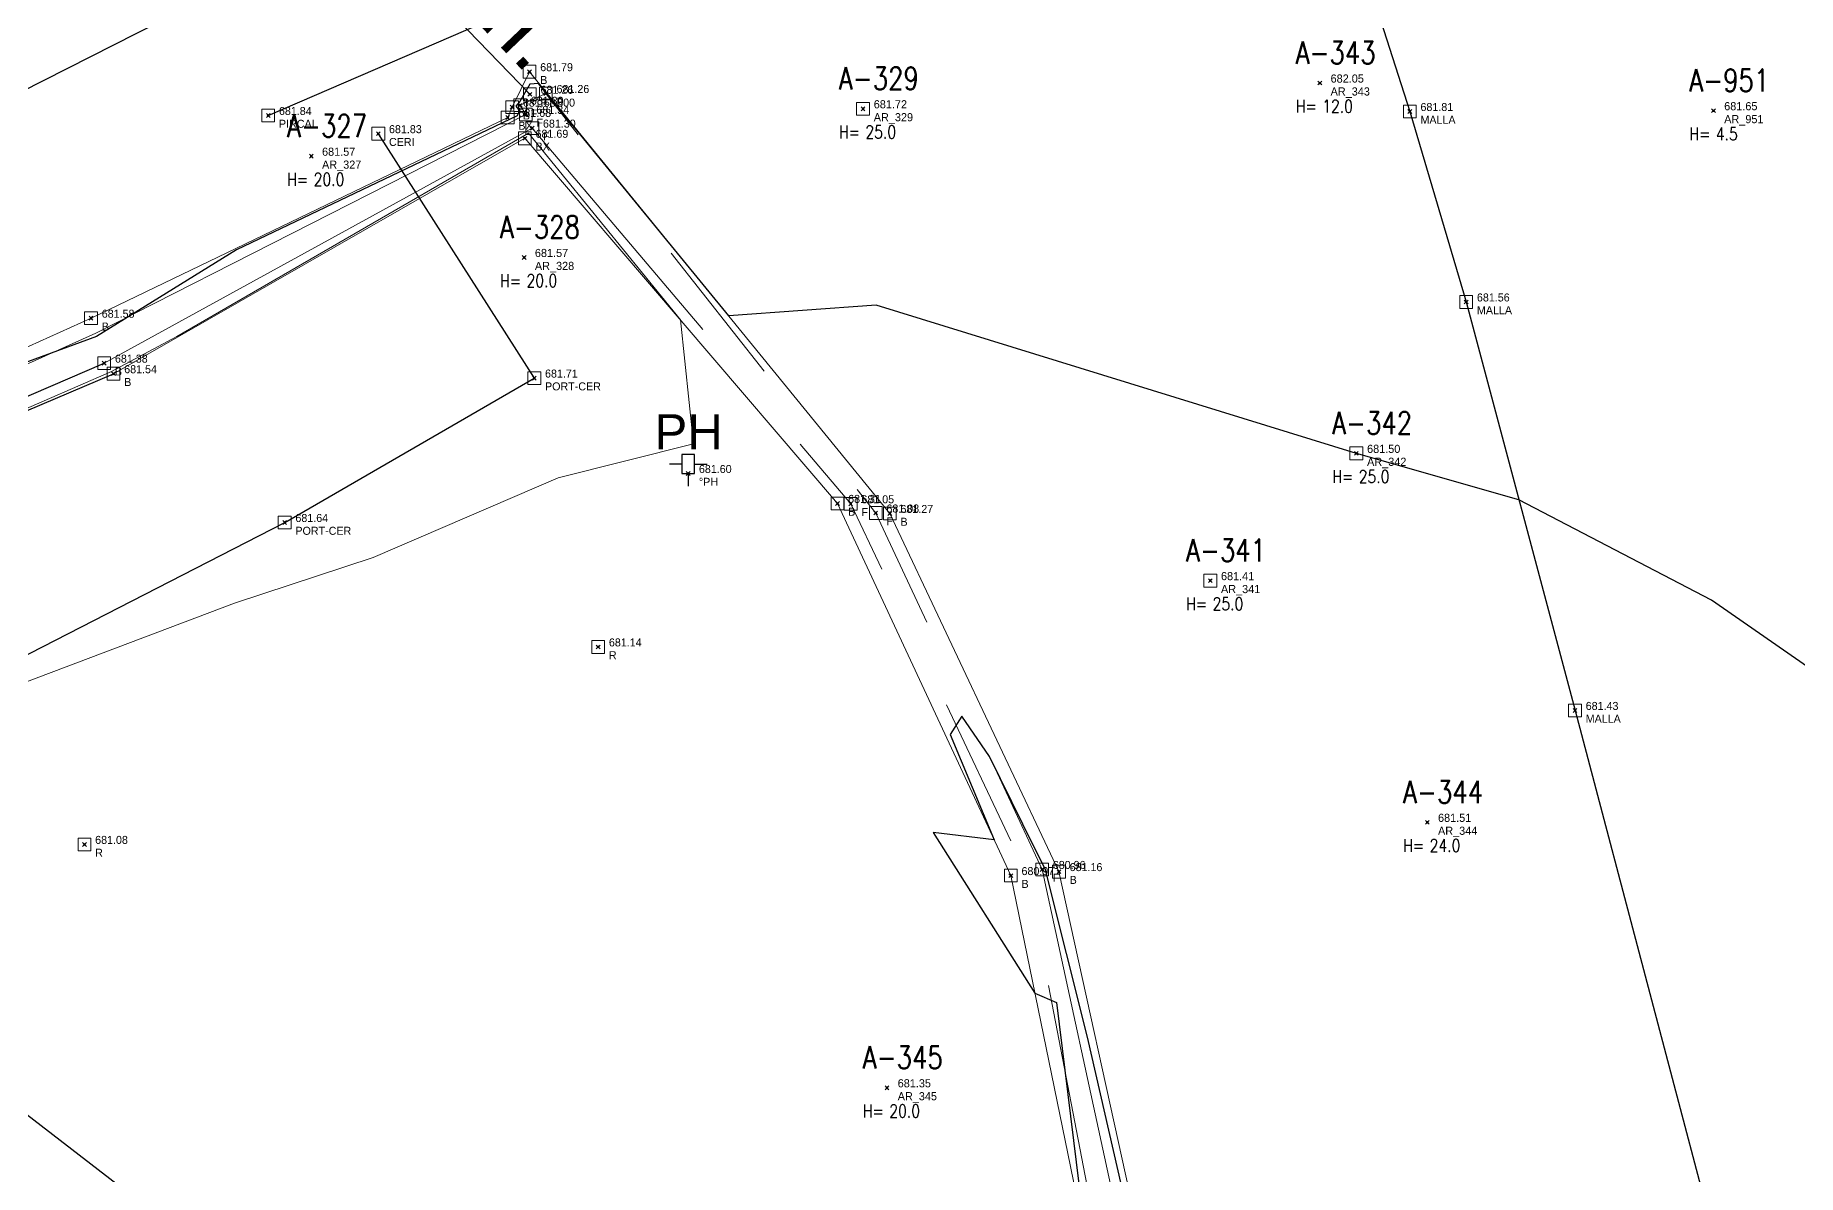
# Model space of a CAD drawing. Extents: x 350769 to 354978, y 6304672 to 6307963.
# Drawn here: x 352605.16 to 352632.69, y 6305958.3 to 6305976.1 of the extents above; entities that cross this region are included whole.
import ezdxf

# ---------------------------------------------------------------- set-up
doc = ezdxf.new("R2010")
doc.units = 0
doc.header["$PDMODE"] = 35
doc.header["$PDSIZE"] = 0.03
for name, pattern in [('CONTINUOS', [0]), ('HIDDEN', [9.525, 6.35, -3.175]), ('PHANTOM', [23.5, 11.75, -2.35, 2.35, -2.35, 2.35, -2.35])]:
    doc.linetypes.add(name, pattern=pattern)
doc.layers.get('Defpoints').update_dxf_attribs({"linetype": 'CONTINUOUS'})
for name, color, linetype in [('02_Geo ext_Acotamiento', 7, 'CONTINUOUS'), ('02_Geo ext_Geometria', 2, 'CONTINUOUS'), ('1-ACCESOS', 212, 'CONTINUOUS'), ('1-ARBOL H1', 7, 'CONTINUOUS'), ('1-ARBOL H2', 1, 'CONTINUOUS'), ('1-ARBOL H3', 241, 'CONTINUOUS'), ('1-ARBOL NOMBRE', 3, 'CONTINUOUS'), ('1-ARBOL PTO', 7, 'CONTINUOUS'), ('1-CAMINO DE TIERRA', 252, 'HIDDEN'), ('1-CANAL', 150, 'PHANTOM'), ('1-CERCO', 252, 'CERCO_LINE'), ('1-CERCO MALLA', 252, 'MALLA_LINE'), ('1-PIRCA', 252, 'CONTINUOUS'), ('1-TEXTOS', 7, 'CONTINUOUS'), ('1-TUBERIA', 3, 'CONTINUOUS'), ('3-CANAL FDO', 141, 'PHANTOM'), ('C-TINN', 5, 'CONTINUOUS'), ('C-TOPO-MINR', 8, 'CONTINUOUS'), ('V-NODE-TEXT DIC 2012', 31, 'CONTINUOUS'), ('Z-PH', 253, 'CONTINUOUS')]:
    doc.layers.add(name, color=color, linetype=linetype)
doc.layers.add('0_ASD_TOPOGRAFIA_ELEMENTOS', color=9, linetype='CONTINUOS', lineweight=5, true_color=0xbdbdbd)
doc.styles.add('A', font='arial.ttf', dxfattribs={"height": 2})
doc.styles.add('ROMANS', font='romans.shx', dxfattribs={"width": 0.65})
doc.linetypes.add('CERCO_LINE', pattern='A,0.5,-0.2,[" X ",STANDARD,S=0.1,R=0,X=-0.1,Y=-0.05],-0.25', length=0.95)
doc.linetypes.add('MALLA_LINE', pattern='A,0.5,-0.2,["MLL",STANDARD,S=0.1,R=0,X=-0.1,Y=-0.05],-0.25', length=0.95)
doc.dimstyles.new('Principal', dxfattribs={"dimscale": 0, "dimtxt": 2, "dimasz": 2, "dimexe": 1, "dimexo": 1, "dimtad": 1, "dimrnd": 0.05, "dimzin": 1, "dimtxsty": 'ROMANS', "dimcen": 2.5, "dimclrt": 2, "dimaunit": 2, "dimadec": 0, "dimazin": 0, "dimtfac": 1, "dimtmove": 0, "dimatfit": 3, "dimfxl": 1, "dimfxlon": 1, "dimarcsym": 0})

# ---------------------------------------------------------------- blocks, each defined once
blk = doc.blocks.new('PH')
at = {"layer": 'Z-PH'}
for p, q in [((-0.098, 0.295), (-0.098, 0)), ((0.098, 0.295), (-0.098, 0.295)), ((0.098, 0), (0.098, 0.295)), ((-0.098, 0.148), (-0.295, 0.148)), ((-0.098, 0), (-0.01, 0)), ((0.01, 0), (0.098, 0)), ((0.098, 0.148), (0.295, 0.148)), ((0, -0.01), (0, -0.197))]:
    blk.add_line(p, q, dxfattribs=at)
blk.add_circle((0, 0), 0.00984, dxfattribs=at)
at = {"layer": 'Z-PH', "style": 'A'}
blk.add_text('PH', height=0.55, dxfattribs=at).set_placement((-0.527, 0.377))
blk = doc.blocks.new('*D990')
at = {"layer": '02_Geo ext_Geometria', "color": 0, "lineweight": -2, "transparency": 16777216}
blk.add_line((352576.022, 6306008.91), (352574.44, 6306014.447), dxfattribs=at)
at = {"layer": '02_Geo ext_Geometria', "color": 0, "transparency": 16777216}
blk.add_solid([(352574.6, 6306014.493), (352574.28, 6306014.401), (352574.165, 6306015.409)], dxfattribs=at)
at = {"layer": 'Defpoints', "color": 0, "transparency": 16777216}
for p in [(352574.165, 6306015.409), (352689.665, 6305611.165)]:
    blk.add_point(p, dxfattribs=at)
at = {"layer": '02_Geo ext_Geometria', "color": 2, "transparency": 16777216, "insert": (352576.282, 6306011.306), "char_height": 1, "attachment_point": 5, "rotation": 285.9455, "style": 'ROMANS'}
blk.add_mtext('R420,40', dxfattribs=at)
blk = doc.blocks.new('*D1163')
at = {"layer": '02_Geo ext_Acotamiento', "color": 0, "lineweight": -2, "transparency": 16777216}
blk.add_line((352570.503, 6306007.292), (352568.844, 6306012.806), dxfattribs=at)
at = {"layer": '02_Geo ext_Acotamiento', "color": 0, "transparency": 16777216}
blk.add_solid([(352569.004, 6306012.854), (352568.685, 6306012.758), (352568.556, 6306013.764)], dxfattribs=at)
at = {"layer": 'Defpoints', "color": 0, "transparency": 16777216}
for p in [(352568.556, 6306013.764), (352689.665, 6305611.165)]:
    blk.add_point(p, dxfattribs=at)
at = {"layer": '02_Geo ext_Acotamiento', "color": 2, "transparency": 16777216, "insert": (352570.729, 6306009.69), "char_height": 1, "attachment_point": 5, "rotation": 286.7422, "style": 'ROMANS'}
blk.add_mtext('R420,40', dxfattribs=at)
blk = doc.blocks.new('*D1284')
at = {"layer": '02_Geo ext_Acotamiento', "color": 0, "lineweight": -2, "transparency": 16777216}
blk.add_line((352572.304, 6306010.521), (352570.703, 6306016.052), dxfattribs=at)
at = {"layer": '02_Geo ext_Acotamiento', "color": 0, "transparency": 16777216}
blk.add_solid([(352570.863, 6306016.098), (352570.543, 6306016.005), (352570.425, 6306017.012)], dxfattribs=at)
at = {"layer": 'Defpoints', "color": 0, "transparency": 16777216}
for p in [(352570.425, 6306017.012), (352668.732, 6305677.436)]:
    blk.add_point(p, dxfattribs=at)
at = {"layer": '02_Geo ext_Acotamiento', "color": 2, "transparency": 16777216, "insert": (352572.556, 6306012.917), "char_height": 1, "attachment_point": 5, "rotation": 286.1456, "style": 'ROMANS'}
blk.add_mtext('R353,50', dxfattribs=at)
blk = doc.blocks.new('*D1285')
at = {"layer": '02_Geo ext_Acotamiento', "color": 0, "lineweight": -2, "transparency": 16777216}
blk.add_line((352571.708, 6306017.61), (352570.121, 6306023.145), dxfattribs=at)
at = {"layer": '02_Geo ext_Acotamiento', "color": 0, "transparency": 16777216}
blk.add_solid([(352570.282, 6306023.191), (352569.961, 6306023.099), (352569.846, 6306024.106)], dxfattribs=at)
at = {"layer": 'Defpoints', "color": 0, "transparency": 16777216}
for p in [(352569.846, 6306024.106), (352673.986, 6305660.762)]:
    blk.add_point(p, dxfattribs=at)
at = {"layer": '02_Geo ext_Acotamiento', "color": 2, "transparency": 16777216, "insert": (352571.966, 6306020.005), "char_height": 1, "attachment_point": 5, "rotation": 285.9932, "style": 'ROMANS'}
blk.add_mtext('R377,95', dxfattribs=at)
blk = doc.blocks.new('TOPOGRAFIA')
at = {"layer": '1-ACCESOS', "color": 9, "lineweight": 0, "true_color": 0xbdbdbd, "flags": 128}
blk.add_lwpolyline([(390609.056, 6302968.491), (390612.955, 6302970.747)], dxfattribs=at)
at = {"layer": '1-ARBOL H1', "color": 9, "lineweight": 0, "true_color": 0xbdbdbd}
for p in [(390625.226, 6302975.356), (390618.09, 6302974.954), (390631.374, 6302974.924), (390609.472, 6302974.213), (390612.797, 6302972.631), (390625.796, 6302969.571), (390623.514, 6302967.583), (390626.904, 6302963.807), (390618.464, 6302959.66)]:
    blk.add_point(p, dxfattribs=at)
at = {"layer": '1-ARBOL PTO', "color": 9, "lineweight": 0, "true_color": 0xbdbdbd}
for p in [(390625.226, 6302975.356), (390618.09, 6302974.954), (390631.374, 6302974.924), (390609.472, 6302974.213), (390612.797, 6302972.631), (390625.796, 6302969.571), (390623.514, 6302967.583), (390626.904, 6302963.807), (390618.464, 6302959.66)]:
    blk.add_point(p, dxfattribs=at)
at = {"layer": '1-CAMINO DE TIERRA', "color": 9, "true_color": 0xbdbdbd, "flags": 128}
blk.add_lwpolyline([(390414.503, 6302884.167), (390426.235, 6302888.284), (390435.455, 6302891.824), (390444.768, 6302895.243), (390456.273, 6302899.776), (390465.133, 6302903.239), (390475.06, 6302907.873), (390485.171, 6302912.687), (390495.221, 6302918.173), (390502.597, 6302922.104), (390512.934, 6302927.772), (390520.597, 6302932.004), (390530.432, 6302937.188), (390541.507, 6302943.044), (390549.796, 6302947.283), (390559.224, 6302952.057), (390568.45, 6302957.205), (390575.349, 6302960.324), (390588.64, 6302967), (390596.838, 6302971.102), (390608.345, 6302976.949)], dxfattribs=at)
at = {"layer": '1-CANAL', "color": 9, "lineweight": 0, "true_color": 0xbdbdbd, "flags": 128}
for points in [[(390612.61, 6302974.979), (390612.88, 6302975.533)], [(390612.88, 6302975.533), (390618.507, 6302968.632)], [(390612.539, 6302974.819), (390606.031, 6302971.682)], [(390612.539, 6302974.819), (390612.61, 6302974.979)], [(390606.382, 6302970.815), (390612.807, 6302974.493)], [(390617.69, 6302968.789), (390612.807, 6302974.493)], [(390534.978, 6302934.255), (390545.279, 6302939.248), (390558.807, 6302946.563), (390566.318, 6302951.288), (390577.492, 6302957.55), (390589.154, 6302963.194), (390596.58, 6302967.406), (390606.031, 6302971.682)], [(390620.398, 6302962.975), (390617.69, 6302968.789)], [(390618.507, 6302968.632), (390621.15, 6302963.037)], [(390621.459, 6302957.797), (390620.398, 6302962.975)], [(390621.15, 6302963.037), (390622.456, 6302957.107)]]:
    blk.add_lwpolyline(points, dxfattribs=at)
at = {"layer": '1-CANAL', "color": 9, "true_color": 0xbdbdbd, "flags": 128}
blk.add_lwpolyline([(390410.425, 6302877.471), (390411.43, 6302878.668), (390417.383, 6302880.527), (390418.627, 6302880.78), (390429.948, 6302884.642), (390440.217, 6302888.095), (390449.414, 6302891.566), (390460.027, 6302895.068), (390470.05, 6302898.48), (390479.987, 6302903.192), (390490.293, 6302909.07), (390498.843, 6302913.912), (390509.936, 6302918.991), (390519.355, 6302923.819), (390527.617, 6302929.369), (390535.896, 6302933.049), (390543.608, 6302937.795), (390559.216, 6302945.658), (390566.769, 6302950.54), (390577.792, 6302956.685), (390589.197, 6302962.296), (390596.716, 6302966.701), (390606.382, 6302970.815)], dxfattribs=at)
at = {"layer": '1-CERCO', "color": 9, "lineweight": 0, "true_color": 0xbdbdbd, "flags": 128}
for points in [[(390610.518, 6302974.565), (390612.955, 6302970.747)], [(390629.655, 6302894.677), (390626.235, 6302904.153), (390625.845, 6302905.116), (390623.812, 6302914.958), (390622.015, 6302923.148), (390619.52, 6302934.931), (390617.616, 6302943.74), (390615.737, 6302952.556), (390608.419, 6302949.168), (390600.373, 6302945.466), (390593.216, 6302942.178), (390588.747, 6302943.581), (390583.12, 6302947.034), (390579.264, 6302953.968), (390589.492, 6302958.972), (390597.517, 6302962.569), (390609.056, 6302968.491)]]:
    blk.add_lwpolyline(points, dxfattribs=at)
at = {"layer": '1-CERCO MALLA', "color": 9, "lineweight": 0, "true_color": 0xbdbdbd, "flags": 128}
blk.add_lwpolyline([(390623.468, 6302983.934), (390624.496, 6302981.565), (390626.63, 6302974.911), (390627.512, 6302971.936), (390629.211, 6302965.555), (390631.6, 6302956.513), (390634.703, 6302945.122), (390637.953, 6302933.495), (390640.299, 6302924.865), (390642.708, 6302916.206), (390645.013, 6302907.716), (390646.642, 6302901.368), (390652.533, 6302903.499), (390663.465, 6302907.804), (390668.433, 6302909.725), (390675.984, 6302913.06), (390688.198, 6302917.506), (390696.732, 6302920.65), (390704.524, 6302923.953), (390713.475, 6302927.354), (390721.797, 6302930.226), (390722.566, 6302925.948), (390723.806, 6302916.682), (390725.019, 6302907.606)], dxfattribs=at)
at = {"layer": '1-PIRCA', "color": 9, "lineweight": 0, "true_color": 0xbdbdbd, "flags": 128}
blk.add_lwpolyline([(390608.799, 6302974.849), (390618.822, 6302979.182)], dxfattribs=at)
at = {"layer": '1-TUBERIA', "color": 9, "lineweight": 0, "true_color": 0xbdbdbd, "flags": 128}
blk.add_lwpolyline([(390607.107, 6302981.156), (390612.885, 6302975.18)], dxfattribs=at)
at = {"layer": '3-CANAL FDO', "color": 9, "lineweight": 0, "true_color": 0xbdbdbd, "flags": 128}
for points in [[(390614.357, 6302888.732), (390614.033, 6302890.479), (390617.872, 6302894.869), (390619.987, 6302898.875), (390626.1, 6302904.402), (390628.071, 6302908.241), (390626.247, 6302919.44), (390624.269, 6302927.686), (390621.555, 6302941.113), (390621.382, 6302947.496), (390622.109, 6302957.45), (390620.887, 6302963.071), (390618.288, 6302968.639), (390613.135, 6302975.193), (390612.733, 6302975.009), (390612.821, 6302974.866), (390606.108, 6302971.447), (390596.604, 6302967.198)], [(390606.237, 6302970.98), (390612.923, 6302974.652), (390617.897, 6302968.783), (390620.655, 6302962.985), (390621.67, 6302957.718), (390620.989, 6302949.3), (390620.954, 6302947.502), (390621.196, 6302941.371), (390623.724, 6302928.559), (390625.884, 6302919.533), (390627.672, 6302908.745), (390625.928, 6302904.924), (390619.811, 6302899.07), (390617.711, 6302895.058), (390613.592, 6302890.604), (390614.006, 6302888.616)]]:
    blk.add_lwpolyline(points, dxfattribs=at)
at = {"layer": '3-CANAL FDO', "color": 9, "true_color": 0xbdbdbd, "flags": 128}
blk.add_lwpolyline([(390410.291, 6302874.382), (390410.045, 6302876.002), (390409.921, 6302876.491), (390410.015, 6302877.454), (390410.261, 6302877.634), (390411.408, 6302879.012), (390417.173, 6302880.892), (390418.341, 6302881.327), (390429.641, 6302885.121), (390440.068, 6302888.62), (390449.007, 6302892.011), (390459.544, 6302895.544), (390469.987, 6302898.925), (390479.581, 6302903.965), (390489.75, 6302909.574), (390498.99, 6302914.674), (390509.501, 6302919.669), (390519.234, 6302924.649), (390527.598, 6302929.651), (390535.204, 6302933.735), (390543.553, 6302938.076), (390559.196, 6302946.235), (390566.606, 6302950.922), (390577.734, 6302956.994), (390589.104, 6302962.508), (390596.762, 6302966.908), (390606.237, 6302970.98)], dxfattribs=at)
at = {"layer": 'C-TINN', "color": 9, "linetype": 'Continuous', "lineweight": 0, "true_color": 0xbdbdbd}
for points, elevation in [([(390612.78, 6302975.433), (390612.78, 6302975.633), (390612.98, 6302975.633), (390612.98, 6302975.433), (390612.78, 6302975.433)], 681.788), ([(390612.785, 6302975.08), (390612.785, 6302975.28), (390612.985, 6302975.28), (390612.985, 6302975.08), (390612.785, 6302975.08)], 681.26), ([(390613.035, 6302975.093), (390613.035, 6302975.293), (390613.235, 6302975.293), (390613.235, 6302975.093), (390613.035, 6302975.093)], 681.262), ([(390612.51, 6302974.879), (390612.51, 6302975.079), (390612.71, 6302975.079), (390612.71, 6302974.879), (390612.51, 6302974.879)], 681.682), ([(390612.633, 6302974.909), (390612.633, 6302975.109), (390612.833, 6302975.109), (390612.833, 6302974.909), (390612.633, 6302974.909)], 681.299), ([(390617.99, 6302974.854), (390617.99, 6302975.054), (390618.19, 6302975.054), (390618.19, 6302974.854), (390617.99, 6302974.854)], 681.72), ([(390626.53, 6302974.811), (390626.53, 6302975.011), (390626.73, 6302975.011), (390626.73, 6302974.811), (390626.53, 6302974.811)], 681.81), ([(390608.699, 6302974.749), (390608.699, 6302974.949), (390608.899, 6302974.949), (390608.899, 6302974.749), (390608.699, 6302974.749)], 681.836), ([(390612.439, 6302974.719), (390612.439, 6302974.919), (390612.639, 6302974.919), (390612.639, 6302974.719), (390612.439, 6302974.719)], 681.677), ([(390612.721, 6302974.766), (390612.721, 6302974.966), (390612.921, 6302974.966), (390612.921, 6302974.766), (390612.721, 6302974.766)], 681.335), ([(390612.823, 6302974.552), (390612.823, 6302974.752), (390613.023, 6302974.752), (390613.023, 6302974.552), (390612.823, 6302974.552)], 681.304), ([(390610.418, 6302974.465), (390610.418, 6302974.665), (390610.618, 6302974.665), (390610.618, 6302974.465), (390610.418, 6302974.465)], 681.826), ([(390612.707, 6302974.393), (390612.707, 6302974.593), (390612.907, 6302974.593), (390612.907, 6302974.393), (390612.707, 6302974.393)], 681.689), ([(390627.412, 6302971.836), (390627.412, 6302972.036), (390627.612, 6302972.036), (390627.612, 6302971.836), (390627.412, 6302971.836)], 681.563), ([(390605.931, 6302971.582), (390605.931, 6302971.782), (390606.131, 6302971.782), (390606.131, 6302971.582), (390605.931, 6302971.582)], 681.583), ([(390606.137, 6302970.88), (390606.137, 6302971.08), (390606.337, 6302971.08), (390606.337, 6302970.88), (390606.137, 6302970.88)], 681.378), ([(390606.282, 6302970.715), (390606.282, 6302970.915), (390606.482, 6302970.915), (390606.482, 6302970.715), (390606.282, 6302970.715)], 681.535), ([(390612.855, 6302970.647), (390612.855, 6302970.847), (390613.055, 6302970.847), (390613.055, 6302970.647), (390612.855, 6302970.647)], 681.711), ([(390625.696, 6302969.471), (390625.696, 6302969.671), (390625.896, 6302969.671), (390625.896, 6302969.471), (390625.696, 6302969.471)], 681.5), ([(390617.59, 6302968.689), (390617.59, 6302968.889), (390617.79, 6302968.889), (390617.79, 6302968.689), (390617.59, 6302968.689)], 681.309), ([(390617.797, 6302968.683), (390617.797, 6302968.883), (390617.997, 6302968.883), (390617.997, 6302968.683), (390617.797, 6302968.683)], 681.054), ([(390618.188, 6302968.539), (390618.188, 6302968.739), (390618.388, 6302968.739), (390618.388, 6302968.539), (390618.188, 6302968.539)], 681.084), ([(390618.407, 6302968.532), (390618.407, 6302968.732), (390618.607, 6302968.732), (390618.607, 6302968.532), (390618.407, 6302968.532)], 681.267), ([(390608.956, 6302968.391), (390608.956, 6302968.591), (390609.156, 6302968.591), (390609.156, 6302968.391), (390608.956, 6302968.391)], 681.641), ([(390623.414, 6302967.483), (390623.414, 6302967.683), (390623.614, 6302967.683), (390623.614, 6302967.483), (390623.414, 6302967.483)], 681.41), ([(390613.853, 6302966.447), (390613.853, 6302966.647), (390614.053, 6302966.647), (390614.053, 6302966.447), (390613.853, 6302966.447)], 681.142), ([(390629.111, 6302965.455), (390629.111, 6302965.655), (390629.311, 6302965.655), (390629.311, 6302965.455), (390629.111, 6302965.455)], 681.433), ([(390605.828, 6302963.362), (390605.828, 6302963.562), (390606.028, 6302963.562), (390606.028, 6302963.362), (390605.828, 6302963.362)], 681.078), ([(390620.787, 6302962.971), (390620.787, 6302963.171), (390620.987, 6302963.171), (390620.987, 6302962.971), (390620.787, 6302962.971)], 680.961), ([(390620.298, 6302962.875), (390620.298, 6302963.075), (390620.498, 6302963.075), (390620.498, 6302962.875), (390620.298, 6302962.875)], 680.967), ([(390621.05, 6302962.937), (390621.05, 6302963.137), (390621.25, 6302963.137), (390621.25, 6302962.937), (390621.05, 6302962.937)], 681.162)]:
    blk.add_lwpolyline(points, dxfattribs=dict(at, elevation=elevation))
for p in [(390612.88, 6302975.533, 681.788), (390612.733, 6302975.009, 681.299), (390612.885, 6302975.18, 681.26), (390613.135, 6302975.193, 681.262), (390608.799, 6302974.849, 681.836), (390612.539, 6302974.819, 681.677), (390612.61, 6302974.979, 681.682), (390612.821, 6302974.866, 681.335), (390618.09, 6302974.954, 681.72), (390626.63, 6302974.911, 681.81), (390610.518, 6302974.565, 681.826), (390612.807, 6302974.493, 681.689), (390612.923, 6302974.652, 681.304), (390627.512, 6302971.936, 681.563), (390606.031, 6302971.682, 681.583), (390606.237, 6302970.98, 681.378), (390606.382, 6302970.815, 681.535), (390612.955, 6302970.747, 681.711), (390625.796, 6302969.571, 681.5), (390617.69, 6302968.789, 681.309), (390617.897, 6302968.783, 681.054), (390609.056, 6302968.491, 681.641), (390618.288, 6302968.639, 681.084), (390618.507, 6302968.632, 681.267), (390623.514, 6302967.583, 681.41), (390613.953, 6302966.547, 681.142), (390629.211, 6302965.555, 681.433), (390605.928, 6302963.462, 681.078), (390620.398, 6302962.975, 680.967), (390620.887, 6302963.071, 680.961), (390621.15, 6302963.037, 681.162)]:
    blk.add_point(p, dxfattribs=at)
at = {"layer": 'C-TOPO-MINR', "color": 9, "linetype": 'Continuous', "lineweight": -3, "true_color": 0xbdbdbd}
for points, elevation in [([(390657.832, 6302952.043), (390652.257, 6302958.938), (390646.535, 6302963.393), (390644.938, 6302964.556), (390643.874, 6302965.88), (390639.437, 6302967.312), (390635.091, 6302964.675), (390631.341, 6302967.279), (390628.335, 6302968.844), (390625.796, 6302969.571), (390618.293, 6302971.884), (390615.991, 6302971.718), (390613.02, 6302975.347), (390612.883, 6302975.34), (390612.729, 6302975.066), (390612.668, 6302974.993), (390612.721, 6302974.92), (390612.685, 6302974.843), (390608.303, 6302972.748), (390606.114, 6302971.398), (390603.122, 6302970.298)], 681.5), ([(390622.333, 6302957.228), (390621.594, 6302960.451), (390620.938, 6302963.064), (390620.584, 6302963.78), (390620.063, 6302964.836), (390619.633, 6302965.466), (390619.449, 6302965.178), (390620.137, 6302963.536), (390619.183, 6302963.649), (390620.774, 6302961.138), (390621.112, 6302960.993), (390621.508, 6302957.779)], 681), ([(390608.996, 6302956.176), (390604.058, 6302959.983), (390601.256, 6302960.909), (390596.443, 6302958.905), (390594.614, 6302958.354), (390588.081, 6302955.3)], 681)]:
    blk.add_lwpolyline(points, dxfattribs=dict(at, elevation=elevation))
at = {"layer": 'C-TOPO-MINR', "color": 9, "linetype": 'Continuous', "lineweight": 0, "true_color": 0xbdbdbd, "elevation": 681.5}
blk.add_lwpolyline([(390608.273, 6302967.232), (390610.44, 6302967.942), (390613.325, 6302969.19), (390615.44, 6302969.719), (390615.236, 6302971.656), (390612.864, 6302974.571), (390607.373, 6302971.396), (390606.35, 6302970.852), (390604.771, 6302970.161), (390603.676, 6302969.663), (390601.524, 6302967.398), (390601.92, 6302964.829), (390608.273, 6302967.232)], dxfattribs=at)
at = {"layer": 'V-NODE-TEXT DIC 2012', "color": 9, "lineweight": 0, "true_color": 0xbdbdbd}
for p in [(390612.88, 6302975.533), (390625.226, 6302975.356), (390612.733, 6302975.009), (390612.885, 6302975.18), (390613.135, 6302975.193), (390608.799, 6302974.849), (390612.539, 6302974.819), (390612.61, 6302974.979), (390612.821, 6302974.866), (390618.09, 6302974.954), (390626.63, 6302974.911), (390631.374, 6302974.924), (390610.518, 6302974.565), (390612.807, 6302974.493), (390612.923, 6302974.652), (390609.472, 6302974.213), (390612.797, 6302972.631), (390627.512, 6302971.936), (390606.031, 6302971.682), (390606.237, 6302970.98), (390606.382, 6302970.815), (390612.955, 6302970.747), (390625.796, 6302969.571), (390615.359, 6302969.256), (390617.69, 6302968.789), (390617.897, 6302968.783), (390609.056, 6302968.491), (390618.288, 6302968.639), (390618.507, 6302968.632), (390623.514, 6302967.583), (390613.953, 6302966.547), (390629.211, 6302965.555), (390626.904, 6302963.807), (390605.928, 6302963.462), (390620.398, 6302962.975), (390620.887, 6302963.071), (390621.15, 6302963.037), (390618.464, 6302959.66)]:
    blk.add_point(p, dxfattribs=at)
at = {"layer": 'Z-PH', "color": 9, "lineweight": 0, "true_color": 0xbdbdbd}
blk.add_blockref('PH', (390615.359, 6302969.256), dxfattribs=at)
at = {"layer": '1-ARBOL H2', "color": 9, "lineweight": 0, "true_color": 0xbdbdbd, "style": 'ROMANS', "width": 0.8}
for p in [(390624.849, 6302974.894), (390617.713, 6302974.492), (390630.997, 6302974.462), (390609.095, 6302973.751), (390612.42, 6302972.169), (390625.419, 6302969.109), (390623.137, 6302967.121), (390626.527, 6302963.345), (390618.087, 6302959.198)]:
    blk.add_text('H=', height=0.2, dxfattribs=at).set_placement(p)
at = {"layer": '1-ARBOL H3', "color": 9, "lineweight": 0, "true_color": 0xbdbdbd, "style": 'ROMANS', "width": 0.8}
for s, p in [('12.0', (390625.262, 6302974.894)), ('25.0', (390618.126, 6302974.492)), ('4.5', (390631.41, 6302974.462)), ('20.0', (390609.508, 6302973.751)), ('20.0', (390612.833, 6302972.169)), ('25.0', (390625.832, 6302969.109)), ('25.0', (390623.55, 6302967.121)), ('24.0', (390626.94, 6302963.345)), ('20.0', (390618.5, 6302959.198))]:
    blk.add_text(s, height=0.2, dxfattribs=at).set_placement(p)
at = {"layer": '1-ARBOL NOMBRE', "color": 9, "lineweight": 0, "true_color": 0xbdbdbd, "style": 'ROMANS', "width": 0.8}
for s, p in [('A-343', (390624.849, 6302975.656)), ('A-329', (390617.713, 6302975.254)), ('A-951', (390630.997, 6302975.224)), ('A-327', (390609.095, 6302974.513)), ('A-328', (390612.42, 6302972.931)), ('A-342', (390625.419, 6302969.871)), ('A-341', (390623.137, 6302967.883)), ('A-344', (390626.527, 6302964.107)), ('A-345', (390618.087, 6302959.96))]:
    blk.add_text(s, height=0.35, dxfattribs=at).set_placement(p)
at = {"layer": '1-TEXTOS', "color": 9, "lineweight": 0, "true_color": 0xbdbdbd, "style": 'A'}
blk.add_text('D. 300 mm.', height=1, rotation=313.5399, dxfattribs=at).set_placement((390607.875, 6302980.705))
at = {"layer": 'V-NODE-TEXT DIC 2012', "color": 9, "lineweight": 0, "true_color": 0xbdbdbd}
for s, height, p in [('681.79', 0.125, (390613.047, 6302975.541)), ('681.26', 0.125, (390613.052, 6302975.188)), ('B', 0.125, (390613.047, 6302975.341)), ('681.26', 0.125, (390613.302, 6302975.201)), ('AR_343', 0.127, (390625.393, 6302975.161)), ('682.05', 0.127, (390625.393, 6302975.363)), ('681.68', 0.125, (390612.777, 6302974.987)), ('681.30', 0.125, (390612.9, 6302975.017)), ('681.34', 0.125, (390612.988, 6302974.874)), ('FT-300', 0.125, (390613.052, 6302974.988)), ('F', 0.125, (390613.302, 6302975.001)), ('681.72', 0.127, (390618.257, 6302974.961)), ('681.81', 0.125, (390626.797, 6302974.919)), ('681.65', 0.127, (390631.541, 6302974.931)), ('681.84', 0.125, (390608.966, 6302974.857)), ('PIRCAI', 0.125, (390608.966, 6302974.657)), ('681.68', 0.125, (390612.706, 6302974.827)), ('BX', 0.125, (390612.706, 6302974.627)), ('B', 0.125, (390612.777, 6302974.787)), ('F', 0.125, (390612.9, 6302974.817)), ('F', 0.125, (390612.988, 6302974.674)), ('681.30', 0.125, (390613.09, 6302974.66)), ('AR_329', 0.127, (390618.257, 6302974.759)), ('MALLA', 0.125, (390626.797, 6302974.719)), ('AR_951', 0.127, (390631.541, 6302974.729)), ('681.83', 0.125, (390610.685, 6302974.573)), ('CERI', 0.125, (390610.685, 6302974.373)), ('681.69', 0.125, (390612.974, 6302974.501)), ('F', 0.125, (390613.09, 6302974.46)), ('681.57', 0.127, (390609.639, 6302974.22)), ('BX', 0.125, (390612.974, 6302974.301)), ('AR_327', 0.127, (390609.639, 6302974.018)), ('AR_328', 0.127, (390612.964, 6302972.436)), ('681.57', 0.127, (390612.964, 6302972.638)), ('681.56', 0.125, (390627.679, 6302971.944)), ('681.58', 0.125, (390606.198, 6302971.69)), ('MALLA', 0.125, (390627.679, 6302971.744)), ('B', 0.125, (390606.198, 6302971.49)), ('681.38', 0.125, (390606.404, 6302970.988)), ('B', 0.125, (390606.404, 6302970.788)), ('681.54', 0.125, (390606.549, 6302970.823)), ('681.71', 0.125, (390613.122, 6302970.755)), ('B', 0.125, (390606.549, 6302970.623)), ('PORT-CER', 0.125, (390613.122, 6302970.555)), ('AR_342', 0.127, (390625.963, 6302969.376)), ('681.50', 0.127, (390625.963, 6302969.578)), ('681.60', 0.125, (390615.526, 6302969.264)), ('°PH', 0.125, (390615.526, 6302969.064)), ('681.31', 0.125, (390617.857, 6302968.797)), ('B', 0.125, (390617.857, 6302968.597)), ('681.05', 0.125, (390618.064, 6302968.791)), ('F', 0.125, (390618.064, 6302968.591)), ('681.08', 0.125, (390618.455, 6302968.647)), ('681.27', 0.125, (390618.674, 6302968.64)), ('681.64', 0.125, (390609.223, 6302968.499)), ('PORT-CER', 0.125, (390609.223, 6302968.299)), ('F', 0.125, (390618.455, 6302968.447)), ('B', 0.125, (390618.674, 6302968.44)), ('681.41', 0.127, (390623.681, 6302967.59)), ('AR_341', 0.127, (390623.681, 6302967.388)), ('681.14', 0.125, (390614.12, 6302966.555)), ('R', 0.125, (390614.12, 6302966.355)), ('681.43', 0.125, (390629.378, 6302965.563)), ('MALLA', 0.125, (390629.378, 6302965.363)), ('AR_344', 0.127, (390627.071, 6302963.612)), ('681.51', 0.127, (390627.071, 6302963.814)), ('681.08', 0.125, (390606.095, 6302963.47)), ('R', 0.125, (390606.095, 6302963.27)), ('680.96', 0.125, (390621.054, 6302963.079)), ('681.16', 0.125, (390621.317, 6302963.045)), ('680.97', 0.125, (390620.565, 6302962.983)), ('B', 0.125, (390620.565, 6302962.783)), ('F', 0.125, (390621.054, 6302962.879)), ('B', 0.125, (390621.317, 6302962.845)), ('AR_345', 0.127, (390618.631, 6302959.465)), ('681.35', 0.127, (390618.631, 6302959.667))]:
    blk.add_text(s, height=height, dxfattribs=at).set_placement(p)

msp = doc.modelspace()

# ---------------------------------------------------------------- linework, layer by layer
at = {"layer": '1-ACCESOS', "flags": 128}
msp.add_lwpolyline([(352609.056, 6305968.491), (352612.955, 6305970.747)], dxfattribs=at)
at = {"layer": '1-CAMINO DE TIERRA', "flags": 128}
msp.add_lwpolyline([(352414.503, 6305884.167), (352426.235, 6305888.284), (352435.455, 6305891.824), (352444.768, 6305895.243), (352456.273, 6305899.776), (352465.133, 6305903.239), (352475.06, 6305907.873), (352485.171, 6305912.687), (352495.221, 6305918.173), (352502.597, 6305922.104), (352512.934, 6305927.772), (352520.597, 6305932.004), (352530.432, 6305937.188), (352541.507, 6305943.044), (352549.796, 6305947.283), (352559.224, 6305952.057), (352568.45, 6305957.205), (352575.349, 6305960.324), (352588.64, 6305967), (352596.838, 6305971.102), (352608.345, 6305976.949)], dxfattribs=at)
at = {"layer": '1-CERCO', "ltscale": 6, "flags": 128}
for points in [[(352610.518, 6305974.565), (352612.955, 6305970.747)], [(352629.655, 6305894.677), (352626.235, 6305904.153), (352625.845, 6305905.116), (352623.812, 6305914.958), (352622.015, 6305923.148), (352619.52, 6305934.931), (352617.616, 6305943.74), (352615.737, 6305952.556), (352608.419, 6305949.168), (352600.373, 6305945.466), (352593.216, 6305942.178), (352588.747, 6305943.581), (352583.12, 6305947.034), (352579.264, 6305953.968), (352589.492, 6305958.972), (352597.517, 6305962.569), (352609.056, 6305968.491)]]:
    msp.add_lwpolyline(points, dxfattribs=at)
at = {"layer": '1-CERCO MALLA', "ltscale": 6, "flags": 128}
msp.add_lwpolyline([(352623.468, 6305983.934), (352624.496, 6305981.565), (352626.63, 6305974.911), (352627.512, 6305971.936), (352629.211, 6305965.555), (352631.6, 6305956.513), (352634.703, 6305945.122), (352637.953, 6305933.495), (352640.299, 6305924.865), (352642.708, 6305916.206), (352645.013, 6305907.716), (352646.642, 6305901.368), (352652.533, 6305903.499), (352663.465, 6305907.804), (352668.433, 6305909.725), (352675.984, 6305913.06), (352688.198, 6305917.506), (352696.732, 6305920.65), (352704.524, 6305923.953), (352713.475, 6305927.354), (352721.797, 6305930.226), (352722.566, 6305925.948), (352723.806, 6305916.682), (352725.019, 6305907.606)], dxfattribs=at)
at = {"layer": '1-PIRCA', "flags": 128}
msp.add_lwpolyline([(352608.799, 6305974.849), (352618.822, 6305979.182)], dxfattribs=at)

# ---------------------------------------------------------------- block references
at = {"layer": 'Z-PH'}
msp.add_blockref('PH', (352615.359, 6305969.256), dxfattribs=at)

# ---------------------------------------------------------------- texts
at = {"layer": '1-TEXTOS', "style": 'A'}
msp.add_text('D. 300 mm.', height=1, rotation=313.5399, dxfattribs=at).set_placement((352607.875, 6305980.705))

# ---------------------------------------------------------------- dimensions: what is measured, and where the dimension line sits
at = {"layer": '02_Geo ext_Acotamiento'}
for center, mpoint, override, picture, middle in [((352673.986, 6305660.762), (352569.846, 6306024.106), {"dimscale": 0, "dimfxl": 0.22}, '*D1285', (352571.093, 6306019.755)), ((352668.732, 6305677.436), (352570.425, 6306017.012), {"dimscale": 0, "dimfxl": 0.22}, '*D1284', (352571.684, 6306012.664)), ((352689.665, 6305611.165), (352568.556, 6306013.764), {"dimscale": 0, "dimaunit": 0, "dimfxl": 0.22, "dimarcsym": 1}, '*D1163', (352569.86, 6306009.429))]:
    dim = msp.add_radius_dim(center=center, mpoint=mpoint, dimstyle='Principal', override=override, dxfattribs=at)
    dim.commit()
    dim.dimension.update_dxf_attribs({"geometry": picture, "text_midpoint": middle, "dimtype": 164})
at = {"layer": '02_Geo ext_Geometria'}
dim = msp.add_radius_dim(center=(352689.665, 6305611.165), mpoint=(352574.165, 6306015.409), dimstyle='Principal', override={"dimscale": 0, "dimaunit": 0, "dimfxl": 0.22, "dimarcsym": 1}, dxfattribs=at)
dim.commit()
dim.dimension.update_dxf_attribs({"geometry": '*D990', "text_midpoint": (352575.409, 6306011.056), "dimtype": 164})

# ---------------------------------------------------------------- next in the draw order: block references
at = {"layer": '0_ASD_TOPOGRAFIA_ELEMENTOS', "color": 30, "true_color": 0xf26507}
msp.add_blockref('TOPOGRAFIA', (-38000, 3000), dxfattribs=at)

doc.saveas('drawing.dxf')
